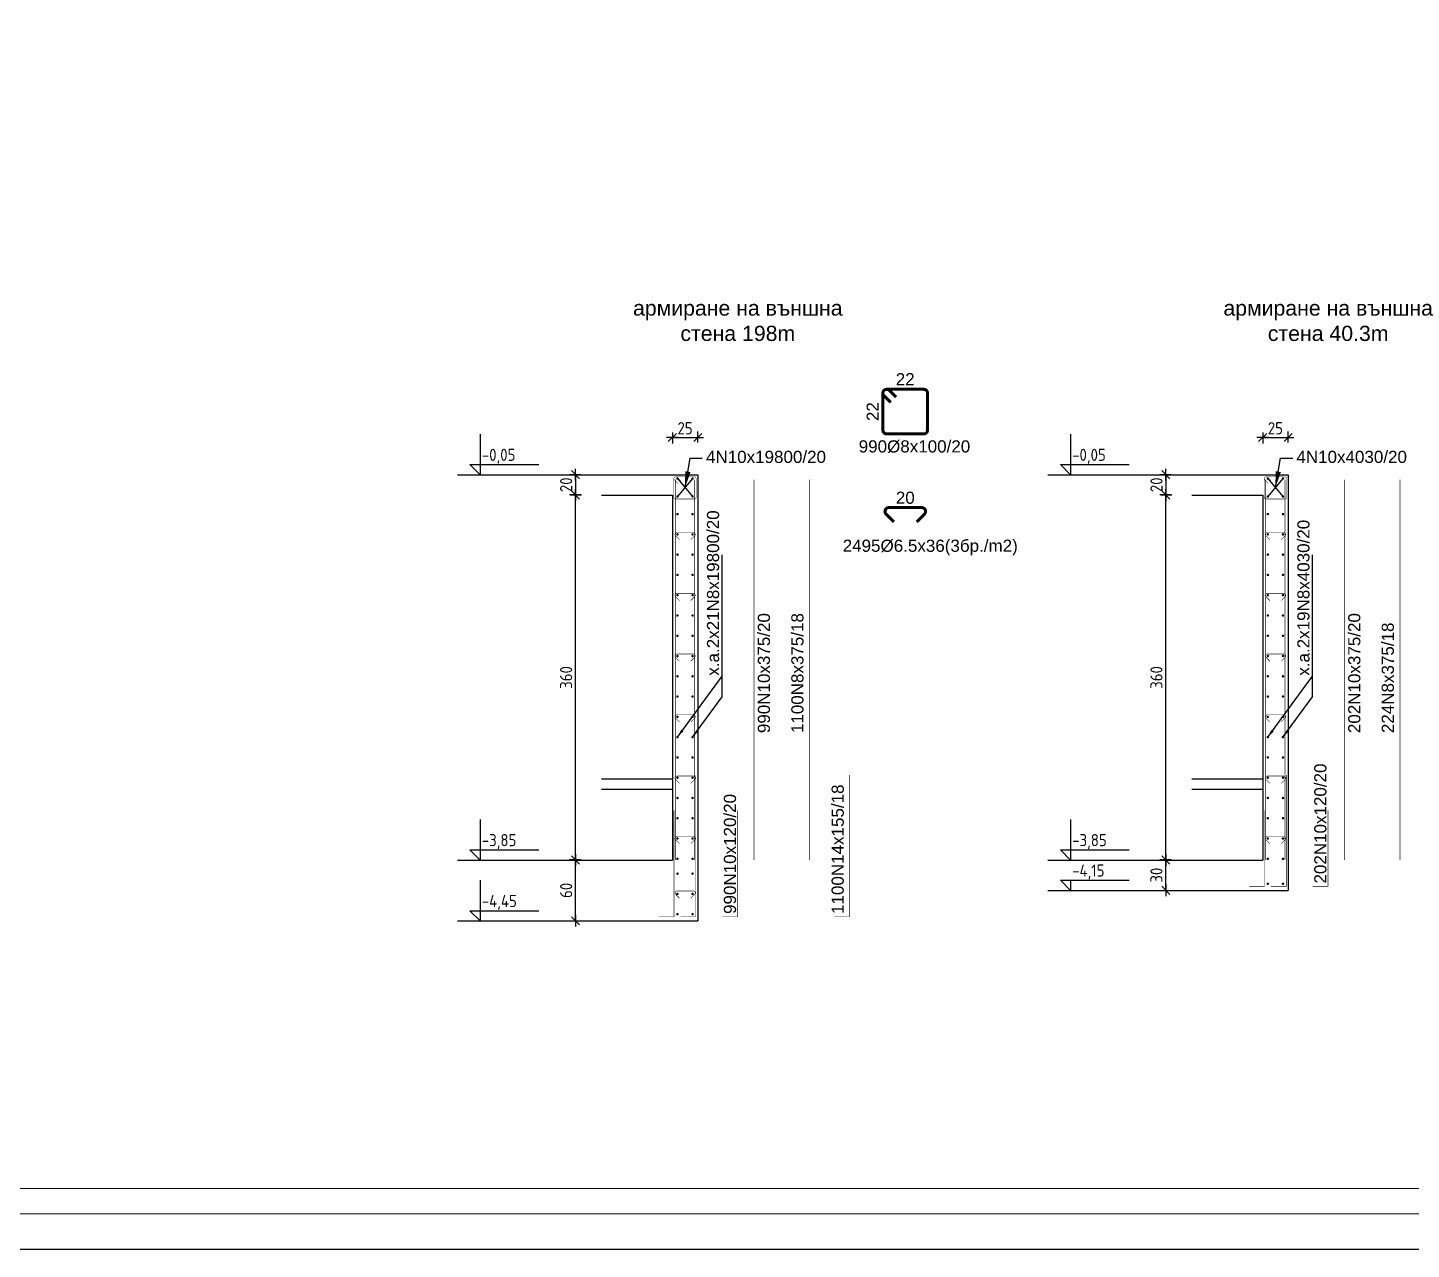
# Model space of a CAD drawing. Header units: millimetres. Extents: x 879 to 91735, y -13728 to 454.
# Drawn here: x 11465 to 12829, y -13728 to -12524 of the extents above; entities that cross this region are included whole.
import ezdxf

# ---------------------------------------------------------------- set-up
doc = ezdxf.new("R2010")
doc.units = ezdxf.units.MM
for name, color, linetype, lineweight in [('0_txt', 7, 'Continuous', 18), ('1K_koti_razrezi', 3, 'Continuous', 25), ('1K_text-koloni', 3, 'Continuous', 35), ('TABLICA', 40, 'Continuous', 30)]:
    doc.layers.add(name, color=color, linetype=linetype, lineweight=lineweight)
for name, color, linetype in [('1K_SHA', 134, 'Continuous'), ('k_arm', 40, 'Continuous'), ('k_dim_arm', 54, 'Continuous'), ('KTX', 1, 'Continuous'), ('KTXTXT', 4, 'Continuous')]:
    doc.layers.add(name, color=color, linetype=linetype)
doc.styles.add('ARIAL', font='ARIAL.TTF')
doc.styles.add('DIM', font='romans.shx', dxfattribs={"width": 0.85})
doc.styles.get("Standard").update_dxf_attribs({"font": 'TAHOMA.TTF'})
doc.styles.add('Z1', font='ARIAL.TTF')
doc.dimstyles.new('k_', dxfattribs={"dimscale": 4, "dimtxt": 3, "dimasz": 2, "dimexe": 1.25, "dimexo": 1, "dimtad": 1, "dimdec": 1, "dimrnd": 0.5, "dimtxsty": 'Standard', "dimblk": 'ARCHTICK', "dimcen": 2.5, "dimdle": 1, "dimclrd": 8, "dimclre": 8, "dimclrt": 256, "dimadec": 1, "dimazin": 0, "dimtfac": 1, "dimtdec": 1, "dimtix": 1, "dimtmove": 0, "dimatfit": 3, "dimfxl": 0, "dimarcsym": 0})
doc.dimstyles.new('k_armx0.5', dxfattribs={"dimscale": 5, "dimtxt": 2.4, "dimasz": 1.125, "dimexe": 1.25, "dimexo": 1.2, "dimgap": 0.8, "dimtad": 1, "dimdec": 1, "dimlfac": 0.5, "dimrnd": 0.5, "dimtxsty": 'Standard', "dimblk": 'ARCHTICK', "dimcen": 2.5, "dimse1": 1, "dimse2": 1, "dimsd1": 1, "dimsd2": 1, "dimclrd": 9, "dimclre": 8, "dimclrt": 256, "dimadec": 1, "dimazin": 0, "dimtfac": 1, "dimtdec": 1, "dimtix": 1, "dimtofl": 0, "dimtmove": 2, "dimatfit": 3, "dimfxl": 0, "dimarcsym": 0})
doc.dimstyles.new('k_zoni', dxfattribs={"dimscale": 4, "dimtxt": 2.5, "dimasz": 4, "dimexe": 0, "dimexo": 0, "dimtad": 1, "dimdec": 1, "dimrnd": 1, "dimtxsty": 'Standard', "dimcen": 2.5, "dimse1": 1, "dimse2": 1, "dimclrd": 256, "dimclre": 8, "dimclrt": 256, "dimadec": 1, "dimazin": 0, "dimtfac": 1, "dimtdec": 1, "dimtix": 1, "dimtmove": 0, "dimatfit": 3, "dimfxl": 0, "dimarcsym": 0})
doc.dimstyles.new('RAZR1', dxfattribs={"dimtxt": 12, "dimasz": 1, "dimexe": 0.3, "dimexo": 0, "dimgap": 0, "dimtad": 0, "dimrnd": 0.1, "dimzin": 14, "dimdsep": 46, "dimtxsty": 'DIM', "dimblk": 'DIM2', "dimcen": 0.09, "dimse1": 1, "dimse2": 1, "dimclrd": 256, "dimclre": 256, "dimclrt": 41, "dimadec": 8, "dimazin": 0, "dimtfac": 2.307692, "dimtix": 1, "dimtmove": 2, "dimatfit": 3, "dimldrblk": 'DIM2', "dimfxl": 0, "dimtvp": 0.769231, "dimtolj": 1, "dimtzin": 14, "dimarcsym": 0})

# ---------------------------------------------------------------- blocks, each defined once
blk = doc.blocks.new('DIM2')
for p, q in [((-5.7, 0), (5.7, 0)), ((4, 4), (-4, -4)), ((0, -5), (0, 6))]:
    blk.add_line(p, q)
blk = doc.blocks.new('*D1732')
at = {"layer": '1K_koti_razrezi', "lineweight": -2}
blk.add_line((12005.1, -13403.4), (12005.1, -13345.4), dxfattribs=at)
at = {"layer": 'Defpoints', "color": 0}
for p in [(12005.1, -13344.4), (12030.7, -13344.4), (12030.7, -13404.4)]:
    blk.add_point(p, dxfattribs=at)
at = {"layer": '1K_koti_razrezi', "lineweight": -2}
for p, rotation in [((12005.1, -13344.4), 90), ((12005.1, -13404.4), 270)]:
    blk.add_blockref('DIM2', p, dxfattribs=dict(at, rotation=rotation))
at = {"layer": '1K_koti_razrezi', "color": 41, "insert": (11995.9, -13374.4), "char_height": 12, "attachment_point": 5, "rotation": 90, "style": 'DIM'}
blk.add_mtext('\\A1;60', dxfattribs=at)
blk = doc.blocks.new('*D1733')
at = {"layer": '1K_koti_razrezi', "lineweight": -2}
blk.add_line((12005.1, -12965.4), (12005.1, -12983.4), dxfattribs=at)
at = {"layer": 'Defpoints', "color": 0}
for p in [(12030.7, -12964.4), (12005.1, -12984.4), (12030.7, -12984.4)]:
    blk.add_point(p, dxfattribs=at)
at = {"layer": '1K_koti_razrezi', "lineweight": -2}
for p, rotation in [((12005.1, -12964.4), 90), ((12005.1, -12984.4), 270)]:
    blk.add_blockref('DIM2', p, dxfattribs=dict(at, rotation=rotation))
at = {"layer": '1K_koti_razrezi', "color": 41, "insert": (11995.9, -12974.4), "char_height": 12, "attachment_point": 5, "rotation": 90, "style": 'DIM'}
blk.add_mtext('\\A1;20', dxfattribs=at)
blk = doc.blocks.new('*D1734')
at = {"layer": '1K_koti_razrezi', "lineweight": -2}
blk.add_line((12005.1, -13343.4), (12005.1, -12985.4), dxfattribs=at)
at = {"layer": 'Defpoints', "color": 0}
for p in [(12005.1, -12984.4), (12030.7, -12984.4), (12030.7, -13344.4)]:
    blk.add_point(p, dxfattribs=at)
at = {"layer": '1K_koti_razrezi', "lineweight": -2}
for p, rotation in [((12005.1, -12984.4), 90), ((12005.1, -13344.4), 270)]:
    blk.add_blockref('DIM2', p, dxfattribs=dict(at, rotation=rotation))
at = {"layer": '1K_koti_razrezi', "color": 41, "insert": (11995.9, -13164.4), "char_height": 12, "attachment_point": 5, "rotation": 90, "style": 'DIM'}
blk.add_mtext('\\A1;360', dxfattribs=at)
blk = doc.blocks.new('*D1737')
at = {"layer": '1K_koti_razrezi', "lineweight": -2}
blk.add_line((12101.7, -12927.8), (12124.7, -12927.8), dxfattribs=at)
at = {"layer": 'Defpoints', "color": 0}
for p in [(12125.7, -12927.8), (12125.7, -12964.4), (12100.7, -12984.4)]:
    blk.add_point(p, dxfattribs=at)
at = {"layer": '1K_koti_razrezi', "lineweight": -2}
blk.add_blockref('DIM2', (12125.7, -12927.8), dxfattribs=at)
at = {"layer": '1K_koti_razrezi', "lineweight": -2, "rotation": 180}
blk.add_blockref('DIM2', (12100.7, -12927.8), dxfattribs=at)
at = {"layer": '1K_koti_razrezi', "color": 41, "insert": (12113.2, -12918.6), "char_height": 12, "attachment_point": 5, "style": 'DIM'}
blk.add_mtext('\\A1;25', dxfattribs=at)
blk = doc.blocks.new('*D1741')
at = {"layer": 'Defpoints', "color": 0}
for p in [(12312.1, -12880.2), (12308.3, -12924.2), (12312.1, -12924.2)]:
    blk.add_point(p, dxfattribs=at)
at = {"layer": 'k_dim_arm', "insert": (12298.3, -12902.2), "char_height": 12, "attachment_point": 5, "rotation": 90, "style": 'ARIAL'}
blk.add_mtext('22', dxfattribs=at)
blk = doc.blocks.new('_ARCHTICK')
at = {"color": 0, "linetype": 'ByBlock', "const_width": 0.15}
blk.add_lwpolyline([(-0.5, -0.5), (0.5, 0.5)], dxfattribs=at)
blk = doc.blocks.new('*D1742')
at = {"layer": 'Defpoints', "color": 0}
for p in [(12352.3, -12880.2), (12308.3, -12889.9), (12352.3, -12892)]:
    blk.add_point(p, dxfattribs=at)
at = {"layer": 'k_dim_arm', "insert": (12330.3, -12870.2), "char_height": 12, "attachment_point": 5, "style": 'ARIAL'}
blk.add_mtext('22', dxfattribs=at)
blk = doc.blocks.new('*D1743')
at = {"layer": 'Defpoints', "color": 0}
for p in [(12310.4, -12997.3), (12310.4, -13000.6), (12350.4, -13000.6)]:
    blk.add_point(p, dxfattribs=at)
at = {"layer": 'k_dim_arm', "insert": (12330.4, -12987.2), "char_height": 12, "attachment_point": 5, "style": 'ARIAL'}
blk.add_mtext('20', dxfattribs=at)
blk = doc.blocks.new('*D1749')
at = {"layer": '1K_koti_razrezi', "lineweight": -2}
blk.add_line((12587.3, -13373.4), (12587.3, -13345.4), dxfattribs=at)
at = {"layer": 'Defpoints', "color": 0}
for p in [(12587.3, -13344.4), (12612.9, -13344.4), (12612.9, -13374.4)]:
    blk.add_point(p, dxfattribs=at)
at = {"layer": '1K_koti_razrezi', "lineweight": -2}
for p, rotation in [((12587.3, -13344.4), 90), ((12587.3, -13374.4), 270)]:
    blk.add_blockref('DIM2', p, dxfattribs=dict(at, rotation=rotation))
at = {"layer": '1K_koti_razrezi', "color": 41, "insert": (12578.1, -13359.4), "char_height": 12, "attachment_point": 5, "rotation": 90, "style": 'DIM'}
blk.add_mtext('\\A1;30', dxfattribs=at)
blk = doc.blocks.new('*D1750')
at = {"layer": '1K_koti_razrezi', "lineweight": -2}
blk.add_line((12587.3, -12965.4), (12587.3, -12983.4), dxfattribs=at)
at = {"layer": 'Defpoints', "color": 0}
for p in [(12612.9, -12964.4), (12587.3, -12984.4), (12612.9, -12984.4)]:
    blk.add_point(p, dxfattribs=at)
at = {"layer": '1K_koti_razrezi', "lineweight": -2}
for p, rotation in [((12587.3, -12964.4), 90), ((12587.3, -12984.4), 270)]:
    blk.add_blockref('DIM2', p, dxfattribs=dict(at, rotation=rotation))
at = {"layer": '1K_koti_razrezi', "color": 41, "insert": (12578.1, -12974.4), "char_height": 12, "attachment_point": 5, "rotation": 90, "style": 'DIM'}
blk.add_mtext('\\A1;20', dxfattribs=at)
blk = doc.blocks.new('*D1751')
at = {"layer": '1K_koti_razrezi', "lineweight": -2}
blk.add_line((12587.3, -13343.4), (12587.3, -12985.4), dxfattribs=at)
at = {"layer": 'Defpoints', "color": 0}
for p in [(12587.3, -12984.4), (12612.9, -12984.4), (12612.9, -13344.4)]:
    blk.add_point(p, dxfattribs=at)
at = {"layer": '1K_koti_razrezi', "lineweight": -2}
for p, rotation in [((12587.3, -12984.4), 90), ((12587.3, -13344.4), 270)]:
    blk.add_blockref('DIM2', p, dxfattribs=dict(at, rotation=rotation))
at = {"layer": '1K_koti_razrezi', "color": 41, "insert": (12578.1, -13164.4), "char_height": 12, "attachment_point": 5, "rotation": 90, "style": 'DIM'}
blk.add_mtext('\\A1;360', dxfattribs=at)
blk = doc.blocks.new('*D1752')
at = {"layer": '1K_koti_razrezi', "lineweight": -2}
blk.add_line((12683.9, -12927.8), (12706.9, -12927.8), dxfattribs=at)
at = {"layer": 'Defpoints', "color": 0}
for p in [(12707.9, -12927.8), (12707.9, -12964.4), (12682.9, -12984.4)]:
    blk.add_point(p, dxfattribs=at)
at = {"layer": '1K_koti_razrezi', "lineweight": -2}
blk.add_blockref('DIM2', (12707.9, -12927.8), dxfattribs=at)
at = {"layer": '1K_koti_razrezi', "lineweight": -2, "rotation": 180}
blk.add_blockref('DIM2', (12682.9, -12927.8), dxfattribs=at)
at = {"layer": '1K_koti_razrezi', "color": 41, "insert": (12695.4, -12918.6), "char_height": 12, "attachment_point": 5, "style": 'DIM'}
blk.add_mtext('\\A1;25', dxfattribs=at)

msp = doc.modelspace()

# ---------------------------------------------------------------- linework, layer by layer
at = {"layer": '0_txt'}
msp.add_lwpolyline([(7612.993, -13693.429), (13863.775, -13693.429), (13863.775, -10763.429), (7612.993, -10763.429), (7612.993, -13693.429)], dxfattribs=at)
msp.add_lwpolyline([(7637.993, -13668.429), (13838.775, -13668.429), (13838.775, -10788.429), (7637.993, -10788.429)], close=True, dxfattribs=at)
at = {"layer": '1K_koti_razrezi'}
for p, q in [((11888.704, -12964.448), (12030.662, -12964.448)), ((12470.94, -12964.448), (12612.899, -12964.448)), ((11888.704, -13344.448), (12030.662, -13344.448)), ((12470.94, -13344.448), (12612.899, -13344.448)), ((12470.94, -13374.448), (12612.899, -13374.448)), ((11888.704, -13404.448), (12030.662, -13404.448))]:
    msp.add_line(p, q, dxfattribs=at)
at = {"layer": '1K_SHA'}
for p, q in [((12030.662, -13344.448), (12100.662, -13344.448)), ((12612.899, -13344.448), (12682.899, -13344.448)), ((12612.899, -13374.448), (12707.899, -13374.448)), ((12030.662, -13404.448), (12125.662, -13404.448))]:
    msp.add_line(p, q, dxfattribs=at)
for points in [[(12030.662, -12964.448), (12125.662, -12964.448), (12125.662, -13404.448)], [(12612.899, -12964.448), (12707.899, -12964.448), (12707.899, -13374.448)], [(12030.662, -12984.448), (12100.662, -12984.448), (12100.662, -13344.448)], [(12612.899, -12984.448), (12682.899, -12984.448), (12682.899, -13344.448)], [(12030.662, -13264.448), (12100.662, -13264.448)], [(12030.662, -13274.448), (12100.662, -13274.448)], [(12612.899, -13264.448), (12682.899, -13264.448)], [(12612.899, -13274.448), (12682.899, -13274.448)]]:
    msp.add_lwpolyline(points, dxfattribs=at)
at = {"layer": 'k_arm', "color": 2}
for points, const_width in [([(12312.052, -12880.196), (12348.552, -12880.196, -0.41421356), (12352.302, -12883.946), (12352.302, -12920.446, -0.41421356), (12348.552, -12924.196), (12312.052, -12924.196, -0.41421356), (12308.302, -12920.446), (12308.302, -12883.946, -0.41421356)], 3), ([(12104.037, -12966.448), (12122.287, -12966.448, -0.41421356), (12124.162, -12968.323), (12124.162, -12986.573, -0.41421356), (12122.287, -12988.448), (12104.037, -12988.448, -0.41421356), (12102.162, -12986.573), (12102.162, -12968.323, -0.41421356)], 0.5), ([(12686.274, -12966.448), (12704.524, -12966.448, -0.41421356), (12706.399, -12968.323), (12706.399, -12986.573, -0.41421356), (12704.524, -12988.448), (12686.274, -12988.448, -0.41421356), (12684.399, -12986.573), (12684.399, -12968.323, -0.41421356)], 0.5)]:
    msp.add_lwpolyline(points, format="xyb", close=True, dxfattribs=dict(at, const_width=const_width))
for points, const_width in [([(12321.3, -12887.89), (12314.703, -12881.294, 1), (12309.4, -12886.597), (12315.996, -12893.194)], 3), ([(12108.661, -12970.295), (12105.363, -12966.997, 1), (12102.712, -12969.649), (12106.01, -12972.947)], 0.5), ([(12690.898, -12970.295), (12687.599, -12966.997, 1), (12684.948, -12969.649), (12688.246, -12972.947)], 0.5), ([(12319.213, -13010.992), (12311.496, -13003.274, -0.66817864), (12314.148, -12996.873), (12346.648, -12996.873, -0.66817864), (12349.299, -13003.274), (12341.582, -13010.992)], 3), ([(12107.706, -13028.544), (12103.847, -13024.685, -0.66817864), (12105.173, -13021.485), (12121.423, -13021.485, -0.66817864), (12122.748, -13024.685), (12118.89, -13028.544)], 0.5), ([(12689.942, -13028.544), (12686.083, -13024.685, -0.66817864), (12687.409, -13021.485), (12703.659, -13021.485, -0.66817864), (12704.985, -13024.685), (12701.126, -13028.544)], 0.5), ([(12107.706, -13088.516), (12103.847, -13084.657, -0.66817864), (12105.173, -13081.456), (12121.423, -13081.456, -0.66817864), (12122.748, -13084.657), (12118.89, -13088.516)], 0.5), ([(12689.942, -13088.516), (12686.083, -13084.657, -0.66817864), (12687.409, -13081.456), (12703.659, -13081.456, -0.66817864), (12704.985, -13084.657), (12701.126, -13088.516)], 0.5), ([(12107.706, -13148.339), (12103.847, -13144.48, -0.66817864), (12105.173, -13141.279), (12121.423, -13141.279, -0.66817864), (12122.748, -13144.48), (12118.89, -13148.339)], 0.5), ([(12689.942, -13148.339), (12686.083, -13144.48, -0.66817864), (12687.409, -13141.279), (12703.659, -13141.279, -0.66817864), (12704.985, -13144.48), (12701.126, -13148.339)], 0.5), ([(12107.706, -13208.338), (12103.847, -13204.479, -0.66817864), (12105.173, -13201.279), (12121.423, -13201.279, -0.66817864), (12122.748, -13204.479), (12118.89, -13208.338)], 0.5), ([(12689.942, -13208.338), (12686.083, -13204.479, -0.66817864), (12687.409, -13201.279), (12703.659, -13201.279, -0.66817864), (12704.985, -13204.479), (12701.126, -13208.338)], 0.5), ([(12107.706, -13268.706), (12103.847, -13264.848, -0.66817864), (12105.173, -13261.647), (12121.423, -13261.647, -0.66817864), (12122.748, -13264.848), (12118.89, -13268.706)], 0.5), ([(12689.942, -13268.706), (12686.083, -13264.848, -0.66817864), (12687.409, -13261.647), (12703.659, -13261.647, -0.66817864), (12704.985, -13264.848), (12701.126, -13268.706)], 0.5), ([(12107.706, -13328.358), (12103.847, -13324.499, -0.66817864), (12105.173, -13321.298), (12121.423, -13321.298, -0.66817864), (12122.748, -13324.499), (12118.89, -13328.358)], 0.5), ([(12689.942, -13328.358), (12686.083, -13324.499, -0.66817864), (12687.409, -13321.298), (12703.659, -13321.298, -0.66817864), (12704.985, -13324.499), (12701.126, -13328.358)], 0.5), ([(12107.706, -13382.069), (12103.847, -13378.21, -0.66817864), (12105.173, -13375.01), (12121.423, -13375.01, -0.66817864), (12122.748, -13378.21), (12118.89, -13382.069)], 0.5)]:
    msp.add_lwpolyline(points, format="xyb", dxfattribs=dict(at, const_width=const_width))
at = {"layer": 'k_arm', "color": 2, "const_width": 0.5}
for points in [[(12103.662, -13344.448), (12103.662, -12969.448)], [(12122.662, -13344.448), (12122.662, -12969.448)], [(12181.242, -13344.448), (12181.242, -12969.448)], [(12236.029, -13344.448), (12236.029, -12969.448)], [(12685.899, -13344.448), (12685.899, -12969.448)], [(12704.899, -13344.448), (12704.899, -12969.448)], [(12763.478, -13344.448), (12763.478, -12969.448)], [(12818.265, -13344.448), (12818.265, -12969.448)], [(12108.911, -13400.448), (12123.911, -13400.448), (12123.911, -13340.448), (12123.911, -13260.448)], [(12260.276, -13400.448), (12275.276, -13400.448), (12275.276, -13340.448), (12275.276, -13260.448)], [(12691.148, -13370.448), (12706.148, -13370.448), (12706.148, -13340.448), (12706.148, -13260.448)], [(12087.367, -13400.448), (12102.367, -13400.448), (12102.367, -13340.448), (12102.367, -13295.448)], [(12150.08, -13400.448), (12165.08, -13400.448), (12165.08, -13340.448), (12165.08, -13295.448)], [(12669.604, -13370.448), (12684.604, -13370.448), (12684.604, -13340.448), (12684.604, -13295.448)], [(12732.317, -13370.448), (12747.317, -13370.448), (12747.317, -13340.448), (12747.317, -13295.448)]]:
    msp.add_lwpolyline(points, dxfattribs=at)
at = {"layer": 'k_arm', "const_width": 1.2, "flags": 128}
for points in [[(12105.062, -12968.264, 1), (12106.262, -12968.264, 1)], [(12120.062, -12968.264, 1), (12121.262, -12968.264, 1)], [(12687.299, -12968.264, 1), (12688.499, -12968.264, 1)], [(12702.299, -12968.264, 1), (12703.499, -12968.264, 1)], [(12105.062, -12985.973, 1), (12106.262, -12985.973, 1)], [(12120.062, -12985.973, 1), (12121.262, -12985.973, 1)], [(12687.299, -12985.973, 1), (12688.499, -12985.973, 1)], [(12702.299, -12985.973, 1), (12703.499, -12985.973, 1)], [(12105.062, -13003.264, 1), (12106.262, -13003.264, 1)], [(12120.062, -13003.264, 1), (12121.262, -13003.264, 1)], [(12687.299, -13003.264, 1), (12688.499, -13003.264, 1)], [(12702.299, -13003.264, 1), (12703.499, -13003.264, 1)], [(12105.062, -13023.264, 1), (12106.262, -13023.264, 1)], [(12120.062, -13023.264, 1), (12121.262, -13023.264, 1)], [(12687.299, -13023.264, 1), (12688.499, -13023.264, 1)], [(12702.299, -13023.264, 1), (12703.499, -13023.264, 1)], [(12105.062, -13043.264, 1), (12106.262, -13043.264, 1)], [(12120.062, -13043.264, 1), (12121.262, -13043.264, 1)], [(12687.299, -13043.264, 1), (12688.499, -13043.264, 1)], [(12702.299, -13043.264, 1), (12703.499, -13043.264, 1)], [(12105.062, -13063.264, 1), (12106.262, -13063.264, 1)], [(12120.062, -13063.264, 1), (12121.262, -13063.264, 1)], [(12687.299, -13063.264, 1), (12688.499, -13063.264, 1)], [(12702.299, -13063.264, 1), (12703.499, -13063.264, 1)], [(12105.062, -13083.264, 1), (12106.262, -13083.264, 1)], [(12120.062, -13083.264, 1), (12121.262, -13083.264, 1)], [(12687.299, -13083.264, 1), (12688.499, -13083.264, 1)], [(12702.299, -13083.264, 1), (12703.499, -13083.264, 1)], [(12105.062, -13103.264, 1), (12106.262, -13103.264, 1)], [(12120.062, -13103.264, 1), (12121.262, -13103.264, 1)], [(12687.299, -13103.264, 1), (12688.499, -13103.264, 1)], [(12702.299, -13103.264, 1), (12703.499, -13103.264, 1)], [(12105.062, -13123.264, 1), (12106.262, -13123.264, 1)], [(12120.062, -13123.264, 1), (12121.262, -13123.264, 1)], [(12687.299, -13123.264, 1), (12688.499, -13123.264, 1)], [(12702.299, -13123.264, 1), (12703.499, -13123.264, 1)], [(12105.062, -13143.264, 1), (12106.262, -13143.264, 1)], [(12120.062, -13143.264, 1), (12121.262, -13143.264, 1)], [(12687.299, -13143.264, 1), (12688.499, -13143.264, 1)], [(12702.299, -13143.264, 1), (12703.499, -13143.264, 1)], [(12105.062, -13163.264, 1), (12106.262, -13163.264, 1)], [(12120.062, -13163.264, 1), (12121.262, -13163.264, 1)], [(12687.299, -13163.264, 1), (12688.499, -13163.264, 1)], [(12702.299, -13163.264, 1), (12703.499, -13163.264, 1)], [(12105.062, -13183.264, 1), (12106.262, -13183.264, 1)], [(12120.062, -13183.264, 1), (12121.262, -13183.264, 1)], [(12687.299, -13183.264, 1), (12688.499, -13183.264, 1)], [(12702.299, -13183.264, 1), (12703.499, -13183.264, 1)], [(12105.062, -13203.264, 1), (12106.262, -13203.264, 1)], [(12120.062, -13203.264, 1), (12121.262, -13203.264, 1)], [(12687.299, -13203.264, 1), (12688.499, -13203.264, 1)], [(12702.299, -13203.264, 1), (12703.499, -13203.264, 1)], [(12105.062, -13223.264, 1), (12106.262, -13223.264, 1)], [(12120.062, -13223.264, 1), (12121.262, -13223.264, 1)], [(12687.299, -13223.264, 1), (12688.499, -13223.264, 1)], [(12702.299, -13223.264, 1), (12703.499, -13223.264, 1)], [(12105.062, -13243.264, 1), (12106.262, -13243.264, 1)], [(12120.062, -13243.264, 1), (12121.262, -13243.264, 1)], [(12687.299, -13243.264, 1), (12688.499, -13243.264, 1)], [(12702.299, -13243.264, 1), (12703.499, -13243.264, 1)], [(12105.062, -13263.264, 1), (12106.262, -13263.264, 1)], [(12120.062, -13263.264, 1), (12121.262, -13263.264, 1)], [(12687.299, -13263.264, 1), (12688.499, -13263.264, 1)], [(12702.299, -13263.264, 1), (12703.499, -13263.264, 1)], [(12105.062, -13283.264, 1), (12106.262, -13283.264, 1)], [(12120.062, -13283.264, 1), (12121.262, -13283.264, 1)], [(12687.299, -13283.264, 1), (12688.499, -13283.264, 1)], [(12702.299, -13283.264, 1), (12703.499, -13283.264, 1)], [(12105.062, -13303.264, 1), (12106.262, -13303.264, 1)], [(12120.062, -13303.264, 1), (12121.262, -13303.264, 1)], [(12687.299, -13303.264, 1), (12688.499, -13303.264, 1)], [(12702.299, -13303.264, 1), (12703.499, -13303.264, 1)], [(12105.062, -13323.264, 1), (12106.262, -13323.264, 1)], [(12120.062, -13323.264, 1), (12121.262, -13323.264, 1)], [(12687.299, -13323.264, 1), (12688.499, -13323.264, 1)], [(12702.299, -13323.264, 1), (12703.499, -13323.264, 1)], [(12105.062, -13343.264, 1), (12106.262, -13343.264, 1)], [(12120.062, -13343.264, 1), (12121.262, -13343.264, 1)], [(12687.299, -13343.264, 1), (12688.499, -13343.264, 1)], [(12702.299, -13343.264, 1), (12703.499, -13343.264, 1)], [(12105.062, -13357.902, 1), (12106.262, -13357.902, 1)], [(12120.062, -13357.902, 1), (12121.262, -13357.902, 1)], [(12687.299, -13367.902, 1), (12688.499, -13367.902, 1)], [(12702.299, -13367.902, 1), (12703.499, -13367.902, 1)], [(12105.062, -13377.902, 1), (12106.262, -13377.902, 1)], [(12120.062, -13377.902, 1), (12121.262, -13377.902, 1)], [(12105.062, -13397.902, 1), (12106.262, -13397.902, 1)], [(12120.062, -13397.902, 1), (12121.262, -13397.902, 1)]]:
    msp.add_lwpolyline(points, format="xyb", close=True, dxfattribs=at)
at = {"layer": 'k_dim_arm'}
for points in [[(12105.662, -12968.264), (12120.662, -12985.973)], [(12120.662, -12968.264), (12105.662, -12985.973)], [(12687.899, -12968.264), (12702.899, -12985.973)], [(12702.899, -12968.264), (12687.899, -12985.973)]]:
    msp.add_lwpolyline(points, dxfattribs=at)
at = {"layer": 'KTX'}
for points in [[(11911.089, -12924.448), (11911.089, -12964.448), (11901.089, -12954.448), (11969.121, -12954.448)], [(12493.325, -12924.448), (12493.325, -12964.448), (12483.325, -12954.448), (12551.357, -12954.448)], [(11911.089, -13304.448), (11911.089, -13344.448), (11901.089, -13334.448), (11969.121, -13334.448)], [(12493.325, -13304.448), (12493.325, -13344.448), (12483.325, -13334.448), (12551.357, -13334.448)], [(11911.089, -13364.448), (11911.089, -13404.448), (11901.089, -13394.448), (11969.121, -13394.448)], [(12493.325, -13364.448), (12493.325, -13374.448), (12483.325, -13364.448), (12551.357, -13364.448)]]:
    msp.add_lwpolyline(points, dxfattribs=at)
at = {"layer": 'TABLICA'}
msp.add_lwpolyline([(7527.993, -13728.429), (13898.775, -13728.429), (13898.775, -10728.429), (7527.993, -10728.429)], close=True, dxfattribs=at)

# ---------------------------------------------------------------- texts
at = {"layer": '1K_text-koloni', "char_height": 15, "width": 244.42224, "attachment_point": 2, "style": 'Z1'}
for s, insert in [('{\\fArial|b0|i0|c204|p34;армиране на външна стена 198m}', (12165.219, -12792.518)), ('{\\fArial|b0|i0|c204|p34;армиране на външна стена 40.3m}', (12747.456, -12792.518))]:
    msp.add_mtext(s, dxfattribs=dict(at, insert=insert))
at = {"layer": 'k_dim_arm', "style": 'ARIAL'}
for s, p in [('990%%C8x100/20', (12284.482, -12942.511)), ('4N10x19800/20', (12133.869, -12952.852)), ('4N10x4030/20', (12716.106, -12952.852)), ('2495%%C6.5x36(3бр./m2)', (12268.685, -13040.472))]:
    msp.add_text(s, height=12, dxfattribs=at).set_placement(p)
for s, p in [('x.а.2x21N8x19800/20', (12146.796, -13162.664)), ('x.а.2x19N8x4030/20', (12729.033, -13162.664)), ('990N10x375/20', (12196.952, -13219.28)), ('1100N8x375/18', (12229.992, -13219.28)), ('202N10x375/20', (12779.189, -13219.28)), ('224N8x375/18', (12812.229, -13219.28)), ('202N10x120/20', (12745.726, -13367.653)), ('1100N14x155/18', (12269.721, -13397.653)), ('990N10x120/20', (12163.49, -13397.653))]:
    msp.add_text(s, height=12, rotation=90, dxfattribs=at).set_placement(p)
at = {"layer": 'KTXTXT', "style": 'DIM', "width": 0.85}
for s, p in [('-0,05', (11912.768, -12950.83)), ('-0,05', (12495.004, -12950.83)), ('-3,85', (11912.768, -13330.83)), ('-3,85', (12495.004, -13330.83)), ('-4,15', (12495.004, -13360.83)), ('-4,45', (11912.768, -13390.83))]:
    msp.add_text(s, height=12, dxfattribs=at).set_placement(p)

# ---------------------------------------------------------------- dimensions: what is measured, and where the dimension line sits
at = {"layer": '1K_koti_razrezi'}
for base, p1, p2, picture, middle in [((12125.662, -12927.804), (12100.662, -12984.448), (12125.662, -12964.448), '*D1737', (12113.162, -12918.573)), ((12707.899, -12927.804), (12682.899, -12984.448), (12707.899, -12964.448), '*D1752', (12695.399, -12918.573))]:
    dim = msp.add_linear_dim(base=base, p1=p1, p2=p2, dimstyle='RAZR1', dxfattribs=at)
    dim.commit()
    dim.dimension.update_dxf_attribs({"geometry": picture, "text_midpoint": middle})
for base, p1, p2, angle, picture, middle in [((12005.1, -12984.448), (12030.662, -12964.448), (12030.662, -12984.448), 270, '*D1733', (11995.869, -12974.448)), ((12587.336, -12984.448), (12612.899, -12964.448), (12612.899, -12984.448), 270, '*D1750', (12578.106, -12974.448)), ((12005.1, -12984.448), (12030.662, -13344.448), (12030.662, -12984.448), 90, '*D1734', (11995.869, -13164.448)), ((12587.336, -12984.448), (12612.899, -13344.448), (12612.899, -12984.448), 90, '*D1751', (12578.106, -13164.448)), ((12005.1, -13344.448), (12030.662, -13404.448), (12030.662, -13344.448), 90, '*D1732', (11995.869, -13374.448)), ((12587.336, -13344.448), (12612.899, -13374.448), (12612.899, -13344.448), 90, '*D1749', (12578.106, -13359.448))]:
    dim = msp.add_linear_dim(base=base, p1=p1, p2=p2, angle=angle, dimstyle='RAZR1', dxfattribs=at)
    dim.commit()
    dim.dimension.update_dxf_attribs({"geometry": picture, "text_midpoint": middle})
at = {"layer": 'k_dim_arm'}
for base, p1, p2, picture, middle in [((12352.302, -12880.196), (12308.302, -12889.876), (12352.302, -12891.98), '*D1742', (12330.302, -12870.171)), ((12310.398, -12997.346), (12350.398, -13000.623), (12310.398, -13000.623), '*D1743', (12330.398, -12987.219))]:
    dim = msp.add_linear_dim(base=base, p1=p1, p2=p2, dimstyle='k_armx0.5', override={"dimtxsty": 'ARIAL'}, dxfattribs=at)
    dim.commit()
    dim.dimension.update_dxf_attribs({"geometry": picture, "text_midpoint": middle})
dim = msp.add_linear_dim(base=(12308.302, -12924.196), p1=(12312.052, -12880.196), p2=(12312.052, -12924.196), angle=90, dimstyle='k_armx0.5', override={"dimtxsty": 'ARIAL'}, dxfattribs=at)
dim.commit()
dim.dimension.update_dxf_attribs({"geometry": '*D1741', "text_midpoint": (12298.277, -12902.196)})

# ---------------------------------------------------------------- leaders
for points in [[(12113.162, -12977.119), (12118.352, -12948.19), (12130.22, -12948.19)], [(12695.399, -12977.119), (12700.588, -12948.19), (12712.457, -12948.19)]]:
    msp.add_leader(points, dimstyle='k_zoni', override={"dimtad": 0, "dimtxsty": 'ARIAL'}, dxfattribs=at)
at = {"layer": 'k_dim_arm', "linetype": 'Continuous'}
for points in [[(12105.662, -13223.264), (12149.845, -13163.282), (12149.924, -13043.585)], [(12687.899, -13223.264), (12732.081, -13163.282), (12732.16, -13043.585)], [(12120.662, -13223.264), (12149.851, -13183.639), (12149.849, -13161.313)], [(12702.899, -13223.264), (12732.087, -13183.639), (12732.085, -13161.313)]]:
    msp.add_leader(points, dimstyle='k_', override={"dimgap": 0.625, "dimtad": 0, "dimtxsty": 'ARIAL'}, dxfattribs=at)

doc.saveas('drawing.dxf')
